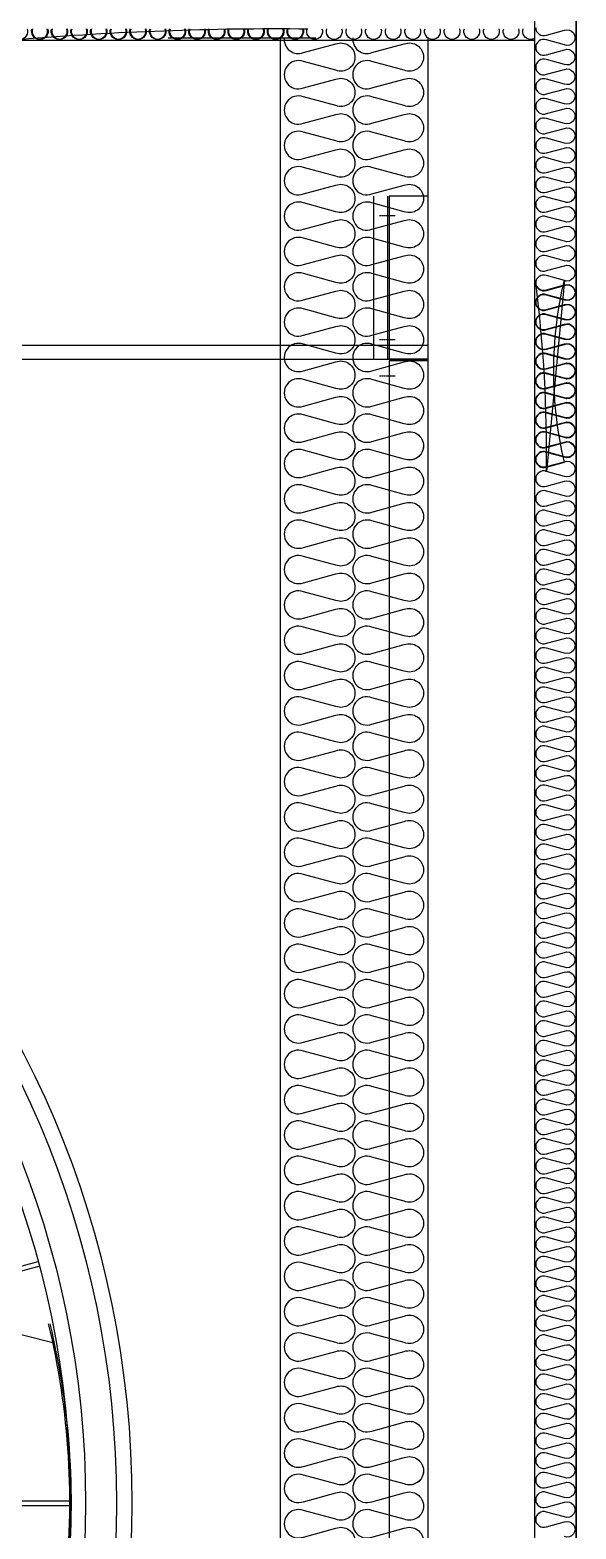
# Model space of a CAD drawing. Header units: millimetres. Extents: x 2773 to 32180, y 2797 to 23592.
# Drawn here: x 8485 to 9040, y 10968 to 12491 of the extents above; entities that cross this region are included whole.
import ezdxf

# ---------------------------------------------------------------- set-up
doc = ezdxf.new("R2010")
doc.units = ezdxf.units.MM
doc.linetypes.add('CENTER', pattern=[2, 1.25, -0.25, 0.25, -0.25])
doc.linetypes.add('HIDDEN', pattern=[0.375, 0.25, -0.125])
for name, color, linetype in [('center', 1, 'CENTER'), ('LINE', 7, 'Continuous'), ('SMS', 220, 'Continuous'), ('냉각탑', 4, 'Continuous'), ('숨은선', 5, 'HIDDEN')]:
    doc.layers.add(name, color=color, linetype=linetype)

# ---------------------------------------------------------------- blocks, each defined once
blk = doc.blocks.new('A$C1FB73ED1')
for p, q in [((1340, 1299.2), (2438.3, 1593.5)), ((1341.6, 1293.4), (2439.9, 1587.7)), ((1342.9, 1283), (2480, 1283)), ((1342.9, 1277), (2480, 1277))]:
    blk.add_line(p, q)
for radius in [1280, 1260, 1220, 1200]:
    blk.add_circle((1280, 1280), radius)
at = {"layer": 'LINE', "color": 7}
blk.add_line((2111.5, 1574.8), (2457.5, 1488.5), dxfattribs=at)
for radius, start, end in [(998, 353.4876, 13.487), (1000, 353.5007, 13.4595)]:
    blk.add_arc((1481.5, 1280), radius, start, end, dxfattribs=at)
blk = doc.blocks.new('3')
at = {"color": 7}
for p, q in [((8997.6, 12522.3), (8997.6, 9602.3)), ((9039.6, 12522.3), (9039.6, 9522.3)), ((8997.6, 12480.3), (6081.6, 12480.3)), ((8739.3, 12483), (8739.3, 9522.3)), ((8889.3, 12483), (8889.3, 9522.3))]:
    blk.add_line(p, q, dxfattribs=at)
for p, q in [((9039.6, 12522.3), (9039.6, 9522.3)), ((8625.4, 12483), (8775.4, 12483)), ((8834, 12322.3), (8834, 12156.7)), ((8848.1, 12322.3), (8848.1, 12156.7)), ((8850, 12322.3), (8850, 12156.7)), ((8889.3, 12322.3), (8850, 12322.3)), ((8889.3, 12322.3), (8889.3, 12156.7)), ((6291.8, 12170.8), (8889.3, 12170.8)), ((6230.8, 12156.7), (8889.3, 12156.7)), ((8889.3, 12156.7), (8850, 12156.7)), ((8850, 12154.8), (8850, 9993)), ((8889.3, 12154.8), (8850, 12154.8)), ((8889.3, 12154.8), (8889.3, 9993))]:
    blk.add_line(p, q)
at = {"ltscale": 500}
blk.add_lwpolyline([(6039.6, 12522.3), (9039.3, 12522.3), (9039.3, 9522.3), (6039.6, 9522.3)], close=True, dxfattribs=at)
at = {"layer": 'center'}
for p, q in [((8840.2, 12302.6), (8856.1, 12302.6)), ((8840.2, 12176.4), (8856.1, 12176.4)), ((8840.2, 12139.5), (8856.1, 12139.5))]:
    blk.add_line(p, q, dxfattribs=at)
at = {"layer": 'SMS', "color": 5}
for points in [[(8523, 12492.3, -0.524856), (8515.6, 12481.5, -0.524856), (8508.1, 12492.3)], [(8503.1, 12492.3, -0.524856), (8495.6, 12481.5, -0.524856), (8488.1, 12492.3)], [(8698.7, 12482.7, -0.144343), (8694.4, 12481.5, -0.524856), (8686.9, 12492.3)], [(8681.9, 12492.3, -0.524856), (8674.4, 12481.5, -0.524856), (8666.9, 12492.3)], [(8661.9, 12492.3, -0.524856), (8654.5, 12481.5, -0.524856), (8647, 12492.3)], [(8642, 12492.3, -0.524856), (8634.5, 12481.5, -0.524856), (8627, 12492.3)], [(8622, 12492.3, -0.524856), (8614.6, 12481.5, -0.524856), (8607.1, 12492.3)], [(8602.1, 12492.3, -0.524856), (8594.6, 12481.5, -0.524856), (8587.1, 12492.3)], [(8582.1, 12492.3, -0.524856), (8574.7, 12481.5, -0.524856), (8567.2, 12492.3)], [(8562.2, 12492.3, -0.524856), (8554.7, 12481.5, -0.524856), (8547.2, 12492.3)], [(8542.2, 12492.3, -0.524856), (8534.8, 12481.5, -0.524856), (8527.3, 12492.3)], [(8522.3, 12492.3, -0.524856), (8514.8, 12481.5, -0.524856), (8507.3, 12492.3)], [(8502.3, 12492.3, -0.524856), (8494.9, 12481.5, -0.524856), (8487.4, 12492.3)], [(8482.4, 12492.3, -0.524856), (8474.9, 12481.5, -0.023554), (8767.4, 12492.3)], [(8762.4, 12492.3, -0.524856), (8755, 12481.5, -0.524856), (8747.5, 12492.3)], [(8742.5, 12492.3, -0.524856), (8735, 12481.5, -0.524856), (8727.5, 12492.3)], [(8722.5, 12492.3, -0.524856), (8715.1, 12481.5, -0.524856), (8707.6, 12492.3)], [(8702.6, 12492.3, -0.524856), (8695.1, 12481.5, -0.524856), (8687.6, 12492.3)], [(8682.6, 12492.3, -0.524856), (8675.2, 12481.5, -0.524856), (8667.7, 12492.3)], [(8662.7, 12492.3, -0.524856), (8655.2, 12481.5, -0.524856), (8647.7, 12492.3)], [(8642.7, 12492.3, -0.524856), (8635.3, 12481.5, -0.524856), (8627.8, 12492.3)], [(8622.8, 12492.3, -0.524856), (8615.3, 12481.5, -0.524856), (8607.8, 12492.3)], [(8602.8, 12492.3, -0.524856), (8595.4, 12481.5, -0.524856), (8587.9, 12492.3)], [(8582.9, 12492.3, -0.524856), (8575.4, 12481.5, -0.524856), (8567.9, 12492.3)], [(8562.9, 12492.3, -0.524856), (8555.5, 12481.5, -0.524856), (8548, 12492.3)], [(8543, 12492.3, -0.524856), (8535.5, 12481.5, -0.524856), (8528, 12492.3)], [(8523, 12492.3, -0.524856), (8515.6, 12481.5, -0.417249), (8507.6, 12489.5)], [(8997.6, 12482.5, -0.131401), (8993.6, 12481.5, -0.524856), (8986.1, 12492.3)], [(8981.1, 12492.3, -0.524856), (8973.7, 12481.5, -0.524856), (8966.2, 12492.3)], [(8961.2, 12492.3, -0.524856), (8953.7, 12481.5, -0.524856), (8946.2, 12492.3)], [(8941.2, 12492.3, -0.524856), (8933.8, 12481.5, -0.524856), (8926.3, 12492.3)], [(8921.3, 12492.3, -0.524856), (8913.8, 12481.5, -0.524856), (8906.3, 12492.3)], [(8901.3, 12492.3, -0.524856), (8893.9, 12481.5, -0.524856), (8886.4, 12492.3)], [(8881.4, 12492.3, -0.524856), (8873.9, 12481.5, -0.524856), (8866.4, 12492.3)], [(8861.4, 12492.3, -0.524856), (8854, 12481.5, -0.524856), (8846.5, 12492.3)], [(8841.5, 12492.3, -0.524856), (8834, 12481.5, -0.524856), (8826.5, 12492.3)], [(8821.5, 12492.3, -0.524856), (8814.1, 12481.5, -0.524856), (8806.6, 12492.3)], [(8801.6, 12492.3, -0.524856), (8794.1, 12481.5, -0.524856), (8786.6, 12492.3)], [(8781.6, 12492.3, -0.524856), (8774.2, 12481.5, -0.524856), (8766.7, 12492.3)], [(8761.7, 12492.3, -0.524856), (8754.2, 12481.5, -0.524856), (8746.7, 12492.3)], [(8741.7, 12492.3, -0.524856), (8734.3, 12481.5, -0.524856), (8726.8, 12492.3)], [(8721.8, 12492.3, -0.524856), (8714.3, 12481.5, -0.524856), (8706.8, 12492.3)], [(8701.8, 12492.3, -0.524856), (8694.4, 12481.5, -0.417249), (8686.4, 12489.5)], [(8998.7, 12493.3, 0.524856), (9009.5, 12485.9), (9027.8, 12490.8, -1.449198), (9027.8, 12475.9), (9009.5, 12480.9, 0.524856), (8998.7, 12473.4, 0.524856), (9009.5, 12465.9), (9027.8, 12470.9, -1.449198), (9027.8, 12456), (9009.5, 12460.9, 0.524856), (8998.7, 12453.4, 0.524856), (9009.5, 12446), (9027.8, 12450.9, -1.449198), (9027.8, 12436), (9009.5, 12441, 0.524856), (8998.7, 12433.5, 0.524856), (9009.5, 12426), (9027.8, 12431, -1.449198), (9027.8, 12416.1), (9009.5, 12421, 0.524856), (8998.7, 12413.5, 0.524856), (9009.5, 12406.1), (9027.8, 12411, -1.449198), (9027.8, 12396.1), (9009.5, 12401.1, 0.524856), (8998.7, 12393.6, 0.524856), (9009.5, 12386.1), (9027.8, 12391.1, -1.449198), (9027.8, 12376.2), (9009.5, 12381.1, 0.524856), (8998.7, 12373.6, 0.524856), (9009.5, 12366.2), (9027.8, 12371.1, -1.449198), (9027.8, 12356.2), (9009.5, 12361.2, 0.524856), (8998.7, 12353.7, 0.524856), (9009.5, 12346.2), (9027.8, 12351.2, -1.449198), (9027.8, 12336.3), (9009.5, 12341.2, 0.524856), (8998.7, 12333.7, 0.524856), (9009.5, 12326.3), (9027.8, 12331.2, -1.449198), (9027.8, 12316.3), (9009.5, 12321.3, 0.524856), (8998.7, 12313.8, 0.417249), (9006.8, 12305.8)], [(8743.4, 12483, 0.560142), (8762.8, 12468), (8795.7, 12476.9, -0.524856), (8815.2, 12463.5, -0.524856), (8795.7, 12450.1), (8762.8, 12459, 1.449198), (8762.8, 12432.1), (8795.7, 12441, -0.524856), (8815.2, 12427.6, -0.524856), (8795.7, 12414.2), (8762.8, 12423.1, 1.449198), (8762.8, 12396.2), (8795.7, 12405.1, -0.524856), (8815.2, 12391.7, -0.524856), (8795.7, 12378.3), (8762.8, 12387.2, 1.449198), (8762.8, 12360.3), (8795.7, 12369.2, -0.524856), (8815.2, 12355.8, -0.524856), (8795.7, 12342.4), (8762.8, 12351.3, 1.449198), (8762.8, 12324.4), (8795.7, 12333.3, -0.524856), (8815.2, 12319.9, -0.524856), (8795.7, 12306.4), (8762.8, 12315.3, 1.449198), (8762.8, 12288.5), (8795.7, 12297.4, -0.524856), (8815.2, 12284, -0.524856), (8795.7, 12270.5), (8762.8, 12279.4, 1.449198), (8762.8, 12252.6), (8795.7, 12261.5, -0.524856), (8815.2, 12248.1, -0.524856), (8795.7, 12234.6), (8762.8, 12243.5, 1.449198), (8762.8, 12216.7), (8795.7, 12225.6, -0.524856), (8815.2, 12212.1, -0.524856), (8795.7, 12198.7), (8762.8, 12207.6, 1.449198), (8762.8, 12180.8), (8795.7, 12189.7, -0.524856), (8815.2, 12176.2, -0.524856), (8795.7, 12162.8), (8762.8, 12171.7, 1.449198), (8762.8, 12144.8), (8795.7, 12153.8, -0.524856), (8815.2, 12140.3, -0.524856), (8795.7, 12126.9), (8762.8, 12135.8, 1.449198), (8762.8, 12108.9), (8795.7, 12117.8, -0.524856), (8815.2, 12104.4, -0.524856), (8795.7, 12091), (8762.8, 12099.9, 1.449198), (8762.8, 12073), (8795.7, 12081.9, -0.524856), (8815.2, 12068.5, -0.417249), (8800.7, 12054.1)], [(8813.1, 12483, 0.560142), (8832.4, 12468), (8865.3, 12476.9, -0.524856), (8884.8, 12463.5, -0.524856), (8865.3, 12450.1), (8832.4, 12459, 1.449198), (8832.4, 12432.1), (8865.3, 12441, -0.524856), (8884.8, 12427.6, -0.524856), (8865.3, 12414.2), (8832.4, 12423.1, 1.449198), (8832.4, 12396.2), (8865.3, 12405.1, -0.524856), (8884.8, 12391.7, -0.524856), (8865.3, 12378.3), (8832.4, 12387.2, 1.449198), (8832.4, 12360.3), (8865.3, 12369.2, -0.524856), (8884.8, 12355.8, -0.524856), (8865.3, 12342.4), (8832.4, 12351.3, 1.449198), (8832.4, 12324.4), (8865.3, 12333.3, -0.524856), (8884.8, 12319.9, -0.524856), (8865.3, 12306.4), (8832.4, 12315.3, 1.449198), (8832.4, 12288.5), (8865.3, 12297.4, -0.524856), (8884.8, 12284, -0.524856), (8865.3, 12270.5), (8832.4, 12279.4, 1.449198), (8832.4, 12252.6), (8865.3, 12261.5, -0.524856), (8884.8, 12248.1, -0.524856), (8865.3, 12234.6), (8832.4, 12243.5, 1.449198), (8832.4, 12216.7), (8865.3, 12225.6, -0.524856), (8884.8, 12212.1, -0.524856), (8865.3, 12198.7), (8832.4, 12207.6, 1.449198), (8832.4, 12180.8), (8865.3, 12189.7, -0.524856), (8884.8, 12176.2, -0.524856), (8865.3, 12162.8), (8832.4, 12171.7, 1.449198), (8832.4, 12144.8), (8865.3, 12153.8, -0.524856), (8884.8, 12140.3, -0.524856), (8865.3, 12126.9), (8832.4, 12135.8, 1.449198), (8832.4, 12108.9), (8865.3, 12117.8, -0.524856), (8884.8, 12104.4, -0.524856), (8865.3, 12091), (8832.4, 12099.9, 1.449198), (8832.4, 12073), (8865.3, 12081.9, -0.524856), (8884.8, 12068.5, -0.417249), (8870.3, 12054.1)], [(9038.5, 12322.3, -0.468181), (9027.8, 12316.3), (9009.5, 12321.3, 0.524856), (8998.7, 12313.8, 0.524856), (9009.5, 12306.3), (9027.8, 12311.3, -1.449198), (9027.8, 12296.4), (9009.5, 12301.3, 0.524856), (8998.7, 12293.8, 0.524856), (9009.5, 12286.4), (9027.8, 12291.3, -1.449198), (9027.8, 12276.4), (9009.5, 12281.4, 0.524856), (8998.7, 12273.9, 0.524856), (9009.5, 12266.4), (9027.8, 12271.4, -1.449198), (9027.8, 12256.5), (9009.5, 12261.4, 0.524856), (8998.7, 12253.9, 0.524856), (9009.5, 12246.5), (9027.8, 12251.4, -1.449198), (9027.8, 12236.5), (9009.5, 12241.5, 0.524856), (8998.7, 12234, 0.524856), (9009.5, 12226.5), (9027.8, 12231.5, -1.449198), (9027.8, 12216.6), (9009.5, 12221.5, 0.524856), (8998.7, 12214, 0.524856), (9009.5, 12206.6), (9027.8, 12211.5, -1.449198), (9027.8, 12196.6), (9009.5, 12201.6, 0.524856), (8998.7, 12194.1, 0.524856), (9009.5, 12186.6), (9027.8, 12191.6, -1.449198), (9027.8, 12176.7), (9009.5, 12181.6, 0.524856), (8998.7, 12174.1, 0.524856), (9009.5, 12166.7), (9027.8, 12171.6, -1.449198), (9027.8, 12156.7), (9009.5, 12161.7, 0.524856), (8998.7, 12154.2, 0.524856), (9009.5, 12146.7), (9027.8, 12151.7, -1.449198), (9027.8, 12136.8), (9009.5, 12141.7, 0.524856), (8998.7, 12134.2, 0.524856), (9009.5, 12126.8), (9027.8, 12131.7, -1.449198), (9027.8, 12116.8), (9009.5, 12121.8, 0.524856), (8998.7, 12114.3, 0.524856), (9009.5, 12106.8), (9027.8, 12111.8, -1.449198), (9027.8, 12096.9), (9009.5, 12101.8, 0.524856), (8998.7, 12094.3, 0.524856), (9009.5, 12086.9), (9027.8, 12091.8, -1.449198), (9027.8, 12076.9), (9009.5, 12081.9, 0.524856), (8998.7, 12074.4, 0.524856), (9009.5, 12066.9), (9027.8, 12071.9, -1.449198), (9027.8, 12057), (9009.5, 12061.9, 0.524856), (8998.7, 12054.4, 0.524856), (9009.5, 12047), (9027.8, 12051.9, -0.116847), (9027.8, 12237), (9009.5, 12042, 0.035756), (8998.7, 12234.5, 0.524856), (9009.5, 12227), (9027.8, 12232, -1.449198), (9027.8, 12217.1), (9009.5, 12222, 0.524856), (8998.7, 12214.5, 0.524856), (9009.5, 12207.1), (9027.8, 12212, -1.449198), (9027.8, 12197.1), (9009.5, 12202.1, 0.524856), (8998.7, 12194.6, 0.524856), (9009.5, 12187.1), (9027.8, 12192.1, -1.449198), (9027.8, 12177.2), (9009.5, 12182.1, 0.524856), (8998.7, 12174.6, 0.524856), (9009.5, 12167.2), (9027.8, 12172.1, -1.449198), (9027.8, 12157.2), (9009.5, 12162.2, 0.524856), (8998.7, 12154.7, 0.524856), (9009.5, 12147.2), (9027.8, 12152.2, -1.449198), (9027.8, 12137.3), (9009.5, 12142.2, 0.524856), (8998.7, 12134.7, 0.524856), (9009.5, 12127.3), (9027.8, 12132.2, -1.449198), (9027.8, 12117.3), (9009.5, 12122.3, 0.524856), (8998.7, 12114.8, 0.524856), (9009.5, 12107.3), (9027.8, 12112.3, -1.449198), (9027.8, 12097.4), (9009.5, 12102.3, 0.524856), (8998.7, 12094.8, 0.524856), (9009.5, 12087.4), (9027.8, 12092.3, -1.449198), (9027.8, 12077.4), (9009.5, 12082.4, 0.524856), (8998.7, 12074.9, 0.524856), (9009.5, 12067.4), (9027.8, 12072.4, -1.449198), (9027.8, 12057.5), (9009.5, 12062.4, 0.524856), (8998.7, 12054.9, 0.524856), (9009.5, 12047.5), (9027.8, 12052.4, -1.449198), (9027.8, 12037.5), (9009.5, 12042.5, 0.524856), (8998.7, 12035, 0.524856), (9009.5, 12027.5), (9027.8, 12032.5, -1.449198), (9027.8, 12017.6), (9009.5, 12022.5, 0.524856), (8998.7, 12015, 0.524856), (9009.5, 12007.6), (9027.8, 12012.5, -1.449198), (9027.8, 11997.6), (9009.5, 12002.6, 0.524856), (8998.7, 11995.1, 0.524856), (9009.5, 11987.6), (9027.8, 11992.6, -1.449198), (9027.8, 11977.7), (9009.5, 11982.6, 0.524856), (8998.7, 11975.1, 0.524856), (9009.5, 11967.7), (9027.8, 11972.6, -1.449198), (9027.8, 11957.7), (9009.5, 11962.7, 0.524856), (8998.7, 11955.2, 0.417249), (9006.8, 11947.2)], [(8743.8, 12082.9, 0.446849), (8762.8, 12073), (8795.7, 12081.9, -0.524856), (8815.2, 12068.5, -0.524856), (8795.7, 12055.1), (8762.8, 12064, 1.449198), (8762.8, 12037.1), (8795.7, 12046, -0.524856), (8815.2, 12032.6, -0.524856), (8795.7, 12019.2), (8762.8, 12028.1, 1.449198), (8762.8, 12001.2), (8795.7, 12010.1, -0.524856), (8815.2, 11996.7, -0.524856), (8795.7, 11983.3), (8762.8, 11992.2, 1.449198), (8762.8, 11965.3), (8795.7, 11974.2, -0.524856), (8815.2, 11960.8, -0.524856), (8795.7, 11947.3), (8762.8, 11956.2, 1.449198), (8762.8, 11929.4), (8795.7, 11938.3, -0.524856), (8815.2, 11924.9, -0.524856), (8795.7, 11911.4), (8762.8, 11920.3, 1.449198), (8762.8, 11893.5), (8795.7, 11902.4, -0.524856), (8815.2, 11889, -0.524856), (8795.7, 11875.5), (8762.8, 11884.4, 1.449198), (8762.8, 11857.6), (8795.7, 11866.5, -0.524856), (8815.2, 11853, -0.524856), (8795.7, 11839.6), (8762.8, 11848.5, 1.449198), (8762.8, 11821.7), (8795.7, 11830.6, -0.524856), (8815.2, 11817.1, -0.524856), (8795.7, 11803.7), (8762.8, 11812.6, 1.449198), (8762.8, 11785.7), (8795.7, 11794.7, -0.524856), (8815.2, 11781.2, -0.524856), (8795.7, 11767.8), (8762.8, 11776.7, 1.449198), (8762.8, 11749.8), (8795.7, 11758.7, -0.524856), (8815.2, 11745.3, -0.524856), (8795.7, 11731.9), (8762.8, 11740.8, 1.449198), (8762.8, 11713.9), (8795.7, 11722.8, -0.524856), (8815.2, 11709.4, -0.524856), (8795.7, 11696), (8762.8, 11704.9, 1.449198), (8762.8, 11678), (8795.7, 11686.9, -0.524856), (8815.2, 11673.5, -0.524856), (8795.7, 11660.1), (8762.8, 11669, 1.449198), (8762.8, 11642.1), (8795.7, 11651, -0.524856), (8815.2, 11637.6, -0.524856), (8795.7, 11624.2), (8762.8, 11633.1, 1.449198), (8762.8, 11606.2), (8795.7, 11615.1, -0.524856), (8815.2, 11601.7, -0.524856), (8795.7, 11588.2), (8762.8, 11597.1, 1.449198), (8762.8, 11570.3), (8795.7, 11579.2, -0.524856), (8815.2, 11565.8, -0.524856), (8795.7, 11552.3), (8762.8, 11561.2, 1.449198), (8762.8, 11534.4), (8795.7, 11543.3, -0.524856), (8815.2, 11529.9, -0.524856), (8795.7, 11516.4), (8762.8, 11525.3, 1.449198), (8762.8, 11498.5), (8795.7, 11507.4, -0.524856), (8815.2, 11493.9, -0.524856), (8795.7, 11480.5), (8762.8, 11489.4, 1.449198), (8762.8, 11462.6), (8795.7, 11471.5, -0.524856), (8815.2, 11458, -0.524856), (8795.7, 11444.6), (8762.8, 11453.5, 1.449198), (8762.8, 11426.6), (8795.7, 11435.6, -0.524856), (8815.2, 11422.1, -0.524856), (8795.7, 11408.7), (8762.8, 11417.6, 1.449198), (8762.8, 11390.7), (8795.7, 11399.6, -0.524856), (8815.2, 11386.2, -0.524856), (8795.7, 11372.8), (8762.8, 11381.7, 1.449198), (8762.8, 11354.8), (8795.7, 11363.7, -0.524856), (8815.2, 11350.3, -0.524856), (8795.7, 11336.9), (8762.8, 11345.8, 1.449198), (8762.8, 11318.9), (8795.7, 11327.8, -0.524856), (8815.2, 11314.4, -0.524856), (8795.7, 11301), (8762.8, 11309.9, 1.449198), (8762.8, 11283), (8795.7, 11291.9, -0.524856), (8815.2, 11278.5, -0.524856), (8795.7, 11265.1), (8762.8, 11274, 1.449198), (8762.8, 11247.1), (8795.7, 11256, -0.524856), (8815.2, 11242.6, -0.524856), (8795.7, 11229.1), (8762.8, 11238, 1.449198), (8762.8, 11211.2), (8795.7, 11220.1, -0.524856), (8815.2, 11206.7, -0.524856), (8795.7, 11193.2), (8762.8, 11202.1, 1.449198), (8762.8, 11175.3), (8795.7, 11184.2, -0.524856), (8815.2, 11170.8, -0.524856), (8795.7, 11157.3), (8762.8, 11166.2, 1.449198), (8762.8, 11139.4), (8795.7, 11148.3, -0.524856), (8815.2, 11134.8, -0.524856), (8795.7, 11121.4), (8762.8, 11130.3, 1.449198), (8762.8, 11103.5), (8795.7, 11112.4, -0.524856), (8815.2, 11098.9, -0.524856), (8795.7, 11085.5), (8762.8, 11094.4, 1.449198), (8762.8, 11067.5), (8795.7, 11076.5, -0.524856), (8815.2, 11063, -0.524856), (8795.7, 11049.6), (8762.8, 11058.5, 1.449198), (8762.8, 11031.6), (8795.7, 11040.5, -0.524856), (8815.2, 11027.1, -0.417249), (8800.7, 11012.7)], [(8813.4, 12082.9, 0.446849), (8832.4, 12073), (8865.3, 12081.9, -0.524856), (8884.8, 12068.5, -0.524856), (8865.3, 12055.1), (8832.4, 12064, 1.449198), (8832.4, 12037.1), (8865.3, 12046, -0.524856), (8884.8, 12032.6, -0.524856), (8865.3, 12019.2), (8832.4, 12028.1, 1.449198), (8832.4, 12001.2), (8865.3, 12010.1, -0.524856), (8884.8, 11996.7, -0.524856), (8865.3, 11983.3), (8832.4, 11992.2, 1.449198), (8832.4, 11965.3), (8865.3, 11974.2, -0.524856), (8884.8, 11960.8, -0.524856), (8865.3, 11947.3), (8832.4, 11956.2, 1.449198), (8832.4, 11929.4), (8865.3, 11938.3, -0.524856), (8884.8, 11924.9, -0.524856), (8865.3, 11911.4), (8832.4, 11920.3, 1.449198), (8832.4, 11893.5), (8865.3, 11902.4, -0.524856), (8884.8, 11889, -0.524856), (8865.3, 11875.5), (8832.4, 11884.4, 1.449198), (8832.4, 11857.6), (8865.3, 11866.5, -0.524856), (8884.8, 11853, -0.524856), (8865.3, 11839.6), (8832.4, 11848.5, 1.449198), (8832.4, 11821.7), (8865.3, 11830.6, -0.524856), (8884.8, 11817.1, -0.524856), (8865.3, 11803.7), (8832.4, 11812.6, 1.449198), (8832.4, 11785.7), (8865.3, 11794.7, -0.524856), (8884.8, 11781.2, -0.524856), (8865.3, 11767.8), (8832.4, 11776.7, 1.449198), (8832.4, 11749.8), (8865.3, 11758.7, -0.524856), (8884.8, 11745.3, -0.524856), (8865.3, 11731.9), (8832.4, 11740.8, 1.449198), (8832.4, 11713.9), (8865.3, 11722.8, -0.524856), (8884.8, 11709.4, -0.524856), (8865.3, 11696), (8832.4, 11704.9, 1.449198), (8832.4, 11678), (8865.3, 11686.9, -0.524856), (8884.8, 11673.5, -0.524856), (8865.3, 11660.1), (8832.4, 11669, 1.449198), (8832.4, 11642.1), (8865.3, 11651, -0.524856), (8884.8, 11637.6, -0.524856), (8865.3, 11624.2), (8832.4, 11633.1, 1.449198), (8832.4, 11606.2), (8865.3, 11615.1, -0.524856), (8884.8, 11601.7, -0.524856), (8865.3, 11588.2), (8832.4, 11597.1, 1.449198), (8832.4, 11570.3), (8865.3, 11579.2, -0.524856), (8884.8, 11565.8, -0.524856), (8865.3, 11552.3), (8832.4, 11561.2, 1.449198), (8832.4, 11534.4), (8865.3, 11543.3, -0.524856), (8884.8, 11529.9, -0.524856), (8865.3, 11516.4), (8832.4, 11525.3, 1.449198), (8832.4, 11498.5), (8865.3, 11507.4, -0.524856), (8884.8, 11493.9, -0.524856), (8865.3, 11480.5), (8832.4, 11489.4, 1.449198), (8832.4, 11462.6), (8865.3, 11471.5, -0.524856), (8884.8, 11458, -0.524856), (8865.3, 11444.6), (8832.4, 11453.5, 1.449198), (8832.4, 11426.6), (8865.3, 11435.6, -0.524856), (8884.8, 11422.1, -0.524856), (8865.3, 11408.7), (8832.4, 11417.6, 1.449198), (8832.4, 11390.7), (8865.3, 11399.6, -0.524856), (8884.8, 11386.2, -0.524856), (8865.3, 11372.8), (8832.4, 11381.7, 1.449198), (8832.4, 11354.8), (8865.3, 11363.7, -0.524856), (8884.8, 11350.3, -0.524856), (8865.3, 11336.9), (8832.4, 11345.8, 1.449198), (8832.4, 11318.9), (8865.3, 11327.8, -0.524856), (8884.8, 11314.4, -0.524856), (8865.3, 11301), (8832.4, 11309.9, 1.449198), (8832.4, 11283), (8865.3, 11291.9, -0.524856), (8884.8, 11278.5, -0.524856), (8865.3, 11265.1), (8832.4, 11274, 1.449198), (8832.4, 11247.1), (8865.3, 11256, -0.524856), (8884.8, 11242.6, -0.524856), (8865.3, 11229.1), (8832.4, 11238, 1.449198), (8832.4, 11211.2), (8865.3, 11220.1, -0.524856), (8884.8, 11206.7, -0.524856), (8865.3, 11193.2), (8832.4, 11202.1, 1.449198), (8832.4, 11175.3), (8865.3, 11184.2, -0.524856), (8884.8, 11170.8, -0.524856), (8865.3, 11157.3), (8832.4, 11166.2, 1.449198), (8832.4, 11139.4), (8865.3, 11148.3, -0.524856), (8884.8, 11134.8, -0.524856), (8865.3, 11121.4), (8832.4, 11130.3, 1.449198), (8832.4, 11103.5), (8865.3, 11112.4, -0.524856), (8884.8, 11098.9, -0.524856), (8865.3, 11085.5), (8832.4, 11094.4, 1.449198), (8832.4, 11067.5), (8865.3, 11076.5, -0.524856), (8884.8, 11063, -0.524856), (8865.3, 11049.6), (8832.4, 11058.5, 1.449198), (8832.4, 11031.6), (8865.3, 11040.5, -0.524856), (8884.8, 11027.1, -0.417249), (8870.3, 11012.7)], [(9038.4, 11963.2, -0.446849), (9027.8, 11957.7), (9009.5, 11962.7, 0.524856), (8998.7, 11955.2, 0.524856), (9009.5, 11947.7), (9027.8, 11952.7, -1.449198), (9027.8, 11937.8), (9009.5, 11942.7, 0.524856), (8998.7, 11935.2, 0.524856), (9009.5, 11927.8), (9027.8, 11932.7, -1.449198), (9027.8, 11917.8), (9009.5, 11922.8, 0.524856), (8998.7, 11915.3, 0.524856), (9009.5, 11907.8), (9027.8, 11912.8, -1.449198), (9027.8, 11897.9), (9009.5, 11902.8, 0.524856), (8998.7, 11895.3, 0.524856), (9009.5, 11887.9), (9027.8, 11892.8, -1.449198), (9027.8, 11877.9), (9009.5, 11882.9, 0.524856), (8998.7, 11875.4, 0.524856), (9009.5, 11867.9), (9027.8, 11872.9, -1.449198), (9027.8, 11858), (9009.5, 11862.9, 0.524856), (8998.7, 11855.4, 0.524856), (9009.5, 11848), (9027.8, 11852.9, -1.449198), (9027.8, 11838), (9009.5, 11843, 0.524856), (8998.7, 11835.5, 0.524856), (9009.5, 11828), (9027.8, 11833, -1.449198), (9027.8, 11818.1), (9009.5, 11823, 0.524856), (8998.7, 11815.5, 0.524856), (9009.5, 11808.1), (9027.8, 11813, -1.449198), (9027.8, 11798.1), (9009.5, 11803.1, 0.524856), (8998.7, 11795.6, 0.524856), (9009.5, 11788.1), (9027.8, 11793.1, -1.449198), (9027.8, 11778.2), (9009.5, 11783.1, 0.524856), (8998.7, 11775.6, 0.524856), (9009.5, 11768.2), (9027.8, 11773.1, -1.449198), (9027.8, 11758.2), (9009.5, 11763.2, 0.524856), (8998.7, 11755.7, 0.524856), (9009.5, 11748.2), (9027.8, 11753.2, -1.449198), (9027.8, 11738.3), (9009.5, 11743.2, 0.524856), (8998.7, 11735.7, 0.524856), (9009.5, 11728.3), (9027.8, 11733.2, -1.449198), (9027.8, 11718.3), (9009.5, 11723.3, 0.524856), (8998.7, 11715.8, 0.524856), (9009.5, 11708.3), (9027.8, 11713.3, -1.449198), (9027.8, 11698.4), (9009.5, 11703.3, 0.524856), (8998.7, 11695.8, 0.524856), (9009.5, 11688.4), (9027.8, 11693.3, -1.449198), (9027.8, 11678.4), (9009.5, 11683.4, 0.524856), (8998.7, 11675.9, 0.524856), (9009.5, 11668.4), (9027.8, 11673.4, -1.449198), (9027.8, 11658.5), (9009.5, 11663.4, 0.524856), (8998.7, 11655.9, 0.524856), (9009.5, 11648.5), (9027.8, 11653.4, -1.449198), (9027.8, 11638.5), (9009.5, 11643.5, 0.524856), (8998.7, 11636, 0.524856), (9009.5, 11628.5), (9027.8, 11633.5, -1.449198), (9027.8, 11618.6), (9009.5, 11623.5, 0.524856), (8998.7, 11616, 0.524856), (9009.5, 11608.6), (9027.8, 11613.5, -1.449198), (9027.8, 11598.6), (9009.5, 11603.6, 0.524856), (8998.7, 11596.1, 0.524856), (9009.5, 11588.6), (9027.8, 11593.6, -1.449198), (9027.8, 11578.7), (9009.5, 11583.6, 0.524856), (8998.7, 11576.1, 0.524856), (9009.5, 11568.7), (9027.8, 11573.6, -1.449198), (9027.8, 11558.7), (9009.5, 11563.7, 0.524856), (8998.7, 11556.2, 0.524856), (9009.5, 11548.7), (9027.8, 11553.7, -1.449198), (9027.8, 11538.8), (9009.5, 11543.7, 0.524856), (8998.7, 11536.2, 0.524856), (9009.5, 11528.8), (9027.8, 11533.7, -1.449198), (9027.8, 11518.8), (9009.5, 11523.8, 0.524856), (8998.7, 11516.3, 0.524856), (9009.5, 11508.8), (9027.8, 11513.8, -1.449198), (9027.8, 11498.9), (9009.5, 11503.8, 0.524856), (8998.7, 11496.3, 0.524856), (9009.5, 11488.9), (9027.8, 11493.8, -1.449198), (9027.8, 11478.9), (9009.5, 11483.9, 0.524856), (8998.7, 11476.4, 0.524856), (9009.5, 11468.9), (9027.8, 11473.9, -1.449198), (9027.8, 11459), (9009.5, 11463.9, 0.524856), (8998.7, 11456.4, 0.524856), (9009.5, 11449), (9027.8, 11453.9, -1.449198), (9027.8, 11439), (9009.5, 11444, 0.524856), (8998.7, 11436.5, 0.524856), (9009.5, 11429), (9027.8, 11434, -1.449198), (9027.8, 11419.1), (9009.5, 11424, 0.524856), (8998.7, 11416.5, 0.524856), (9009.5, 11409.1), (9027.8, 11414, -1.449198), (9027.8, 11399.1), (9009.5, 11404.1, 0.524856), (8998.7, 11396.6, 0.524856), (9009.5, 11389.1), (9027.8, 11394.1, -1.449198), (9027.8, 11379.2), (9009.5, 11384.1, 0.524856), (8998.7, 11376.6, 0.417249), (9006.8, 11368.7)], [(9038.4, 11384.6, -0.446849), (9027.8, 11379.2), (9009.5, 11384.1, 0.524856), (8998.7, 11376.6, 0.524856), (9009.5, 11369.2), (9027.8, 11374.1, -1.449198), (9027.8, 11359.2), (9009.5, 11364.2, 0.524856), (8998.7, 11356.7, 0.524856), (9009.5, 11349.2), (9027.8, 11354.2, -1.449198), (9027.8, 11339.3), (9009.5, 11344.2, 0.524856), (8998.7, 11336.7, 0.524856), (9009.5, 11329.3), (9027.8, 11334.2, -1.449198), (9027.8, 11319.3), (9009.5, 11324.3, 0.524856), (8998.7, 11316.8, 0.524856), (9009.5, 11309.3), (9027.8, 11314.3, -1.449198), (9027.8, 11299.4), (9009.5, 11304.3, 0.524856), (8998.7, 11296.8, 0.524856), (9009.5, 11289.4), (9027.8, 11294.3, -1.449198), (9027.8, 11279.4), (9009.5, 11284.4, 0.524856), (8998.7, 11276.9, 0.524856), (9009.5, 11269.4), (9027.8, 11274.4, -1.449198), (9027.8, 11259.5), (9009.5, 11264.4, 0.524856), (8998.7, 11256.9, 0.524856), (9009.5, 11249.5), (9027.8, 11254.4, -1.449198), (9027.8, 11239.5), (9009.5, 11244.5, 0.524856), (8998.7, 11237, 0.524856), (9009.5, 11229.5), (9027.8, 11234.5, -1.449198), (9027.8, 11219.6), (9009.5, 11224.5, 0.524856), (8998.7, 11217, 0.524856), (9009.5, 11209.6), (9027.8, 11214.5, -1.449198), (9027.8, 11199.6), (9009.5, 11204.6, 0.524856), (8998.7, 11197.1, 0.524856), (9009.5, 11189.6), (9027.8, 11194.6, -1.449198), (9027.8, 11179.7), (9009.5, 11184.6, 0.524856), (8998.7, 11177.1, 0.524856), (9009.5, 11169.7), (9027.8, 11174.6, -1.449198), (9027.8, 11159.7), (9009.5, 11164.7, 0.524856), (8998.7, 11157.2, 0.524856), (9009.5, 11149.7), (9027.8, 11154.7, -1.449198), (9027.8, 11139.8), (9009.5, 11144.7, 0.524856), (8998.7, 11137.2, 0.524856), (9009.5, 11129.8), (9027.8, 11134.7, -1.449198), (9027.8, 11119.8), (9009.5, 11124.8, 0.524856), (8998.7, 11117.3, 0.524856), (9009.5, 11109.8), (9027.8, 11114.8, -1.449198), (9027.8, 11099.9), (9009.5, 11104.8, 0.524856), (8998.7, 11097.3, 0.524856), (9009.5, 11089.9), (9027.8, 11094.8, -1.449198), (9027.8, 11079.9), (9009.5, 11084.9, 0.524856), (8998.7, 11077.4, 0.524856), (9009.5, 11069.9), (9027.8, 11074.9, -1.449198), (9027.8, 11060), (9009.5, 11064.9, 0.524856), (8998.7, 11057.4, 0.524856), (9009.5, 11050), (9027.8, 11054.9, -1.449198), (9027.8, 11040), (9009.5, 11045, 0.524856), (8998.7, 11037.5, 0.524856), (9009.5, 11030), (9027.8, 11035, -1.449198), (9027.8, 11020.1), (9009.5, 11025, 0.524856), (8998.7, 11017.5, 0.524856), (9009.5, 11010.1), (9027.8, 11015, -1.449198), (9027.8, 11000.1), (9009.5, 11005.1, 0.524856), (8998.7, 10997.6, 0.524856), (9009.5, 10990.1), (9027.8, 10995.1, -1.449198), (9027.8, 10980.2), (9009.5, 10985.1, 0.524856), (8998.7, 10977.6, 0.524856), (9009.5, 10970.2), (9027.8, 10975.1, -1.449198), (9027.8, 10960.2)], [(8743.8, 11041.5, 0.446849), (8762.8, 11031.6), (8795.7, 11040.5, -0.524856), (8815.2, 11027.1, -0.524856), (8795.7, 11013.7), (8762.8, 11022.6, 1.449198), (8762.8, 10995.7), (8795.7, 11004.6, -0.524856), (8815.2, 10991.2, -0.524856), (8795.7, 10977.8), (8762.8, 10986.7, 1.449198), (8762.8, 10959.8), (8795.7, 10968.7, -0.524856), (8815.2, 10955.3, -0.524856)], [(8813.4, 11041.5, 0.446849), (8832.4, 11031.6), (8865.3, 11040.5, -0.524856), (8884.8, 11027.1, -0.524856), (8865.3, 11013.7), (8832.4, 11022.6, 1.449198), (8832.4, 10995.7), (8865.3, 11004.6, -0.524856), (8884.8, 10991.2, -0.524856), (8865.3, 10977.8), (8832.4, 10986.7, 1.449198), (8832.4, 10959.8), (8865.3, 10968.7, -0.524856), (8884.8, 10955.3, -0.524856)]]:
    blk.add_lwpolyline(points, format="xyb", dxfattribs=at)
at = {"layer": '숨은선', "ltscale": 4}
blk.add_lwpolyline([(8959.5, 12482.3, 0.005236), (8959.7, 12482.3, 0.005236)], format="xyb", dxfattribs=at)
at = {"layer": '냉각탑', "xscale": 0.7829768747821867, "yscale": 0.7829768747821867, "zscale": 0.7829768747821867}
blk.add_blockref('A$C1FB73ED1', (6584.3, 9992), dxfattribs=at)

msp = doc.modelspace()

# ---------------------------------------------------------------- block references
msp.add_blockref('3', (0, 0))

doc.saveas('drawing.dxf')
